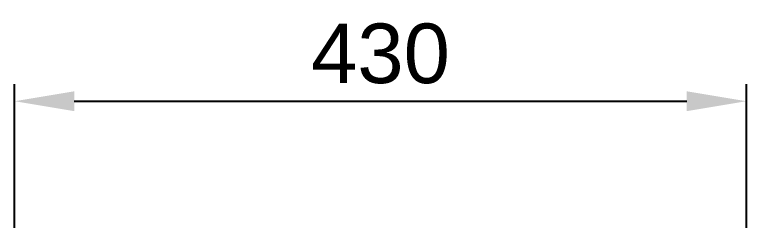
# Model space of a CAD drawing. Header units: millimetres. Extents: x 974 to 5700, y -47 to 3256.
# Drawn here: x 3278.8 to 3708.7, y 1545.7 to 1675.9 of the extents above; entities that cross this region are included whole.
import ezdxf

# ---------------------------------------------------------------- set-up
doc = ezdxf.new("R2010")
doc.units = ezdxf.units.MM
doc.header["$MEASUREMENT"] = 0
doc.layers.add('Domyslna', color=7, linetype='Continuous', true_color=0x000000)
doc.styles.add('Arial', font='arial.ttf')
doc.dimstyles.new('Millimeter Large', dxfattribs={"dimscale": 10, "dimtxt": 3.5, "dimasz": 3.5, "dimexe": 1, "dimexo": 0.5, "dimgap": 1, "dimtad": 1, "dimtoh": 1, "dimdec": 0, "dimzin": 1, "dimdsep": 46, "dimtxsty": 'Arial', "dimcen": 3.5, "dimadec": 0, "dimazin": 0, "dimtfac": 1, "dimtdec": 4, "dimtix": 1, "dimtmove": 1, "dimatfit": 3, "dimfxl": 0, "dimtolj": 1, "dimtzin": 1, "dimarcsym": 0})

# ---------------------------------------------------------------- blocks, each defined once
blk = doc.blocks.new('*D1')
at = {"layer": 'Defpoints', "color": 0}
for p in [(3708.71, 1625.05), (3278.83, 1545.7), (3708.71, 1545.7)]:
    blk.add_point(p, dxfattribs=at)
at = {"layer": 'Domyslna', "color": 0, "lineweight": -2}
for p, q in [((3278.83, 1550.7), (3278.83, 1635.05)), ((3708.71, 1550.7), (3708.71, 1635.05)), ((3313.83, 1625.05), (3673.71, 1625.05))]:
    blk.add_line(p, q, dxfattribs=at)
at = {"layer": 'Domyslna', "color": 0}
for points in [[(3313.83, 1630.89), (3313.83, 1619.22), (3278.83, 1625.05)], [(3673.71, 1619.22), (3673.71, 1630.89), (3708.71, 1625.05)]]:
    blk.add_solid(points, dxfattribs=at)
at = {"layer": 'Domyslna', "color": 0, "insert": (3493.77, 1652.92), "char_height": 35, "attachment_point": 5, "style": 'Arial'}
blk.add_mtext('\\A1;430', dxfattribs=at)

msp = doc.modelspace()

# ---------------------------------------------------------------- dimensions: what is measured, and where the dimension line sits
at = {"layer": 'Domyslna'}
dim = msp.add_aligned_dim(p1=(3278.83, 1545.7), p2=(3708.71, 1545.7), distance=79.35, dimstyle='Millimeter Large', dxfattribs=at)
dim.commit()
dim.dimension.update_dxf_attribs({"geometry": '*D1', "text_midpoint": (3493.77, 1652.92)})

doc.saveas('drawing.dxf')
